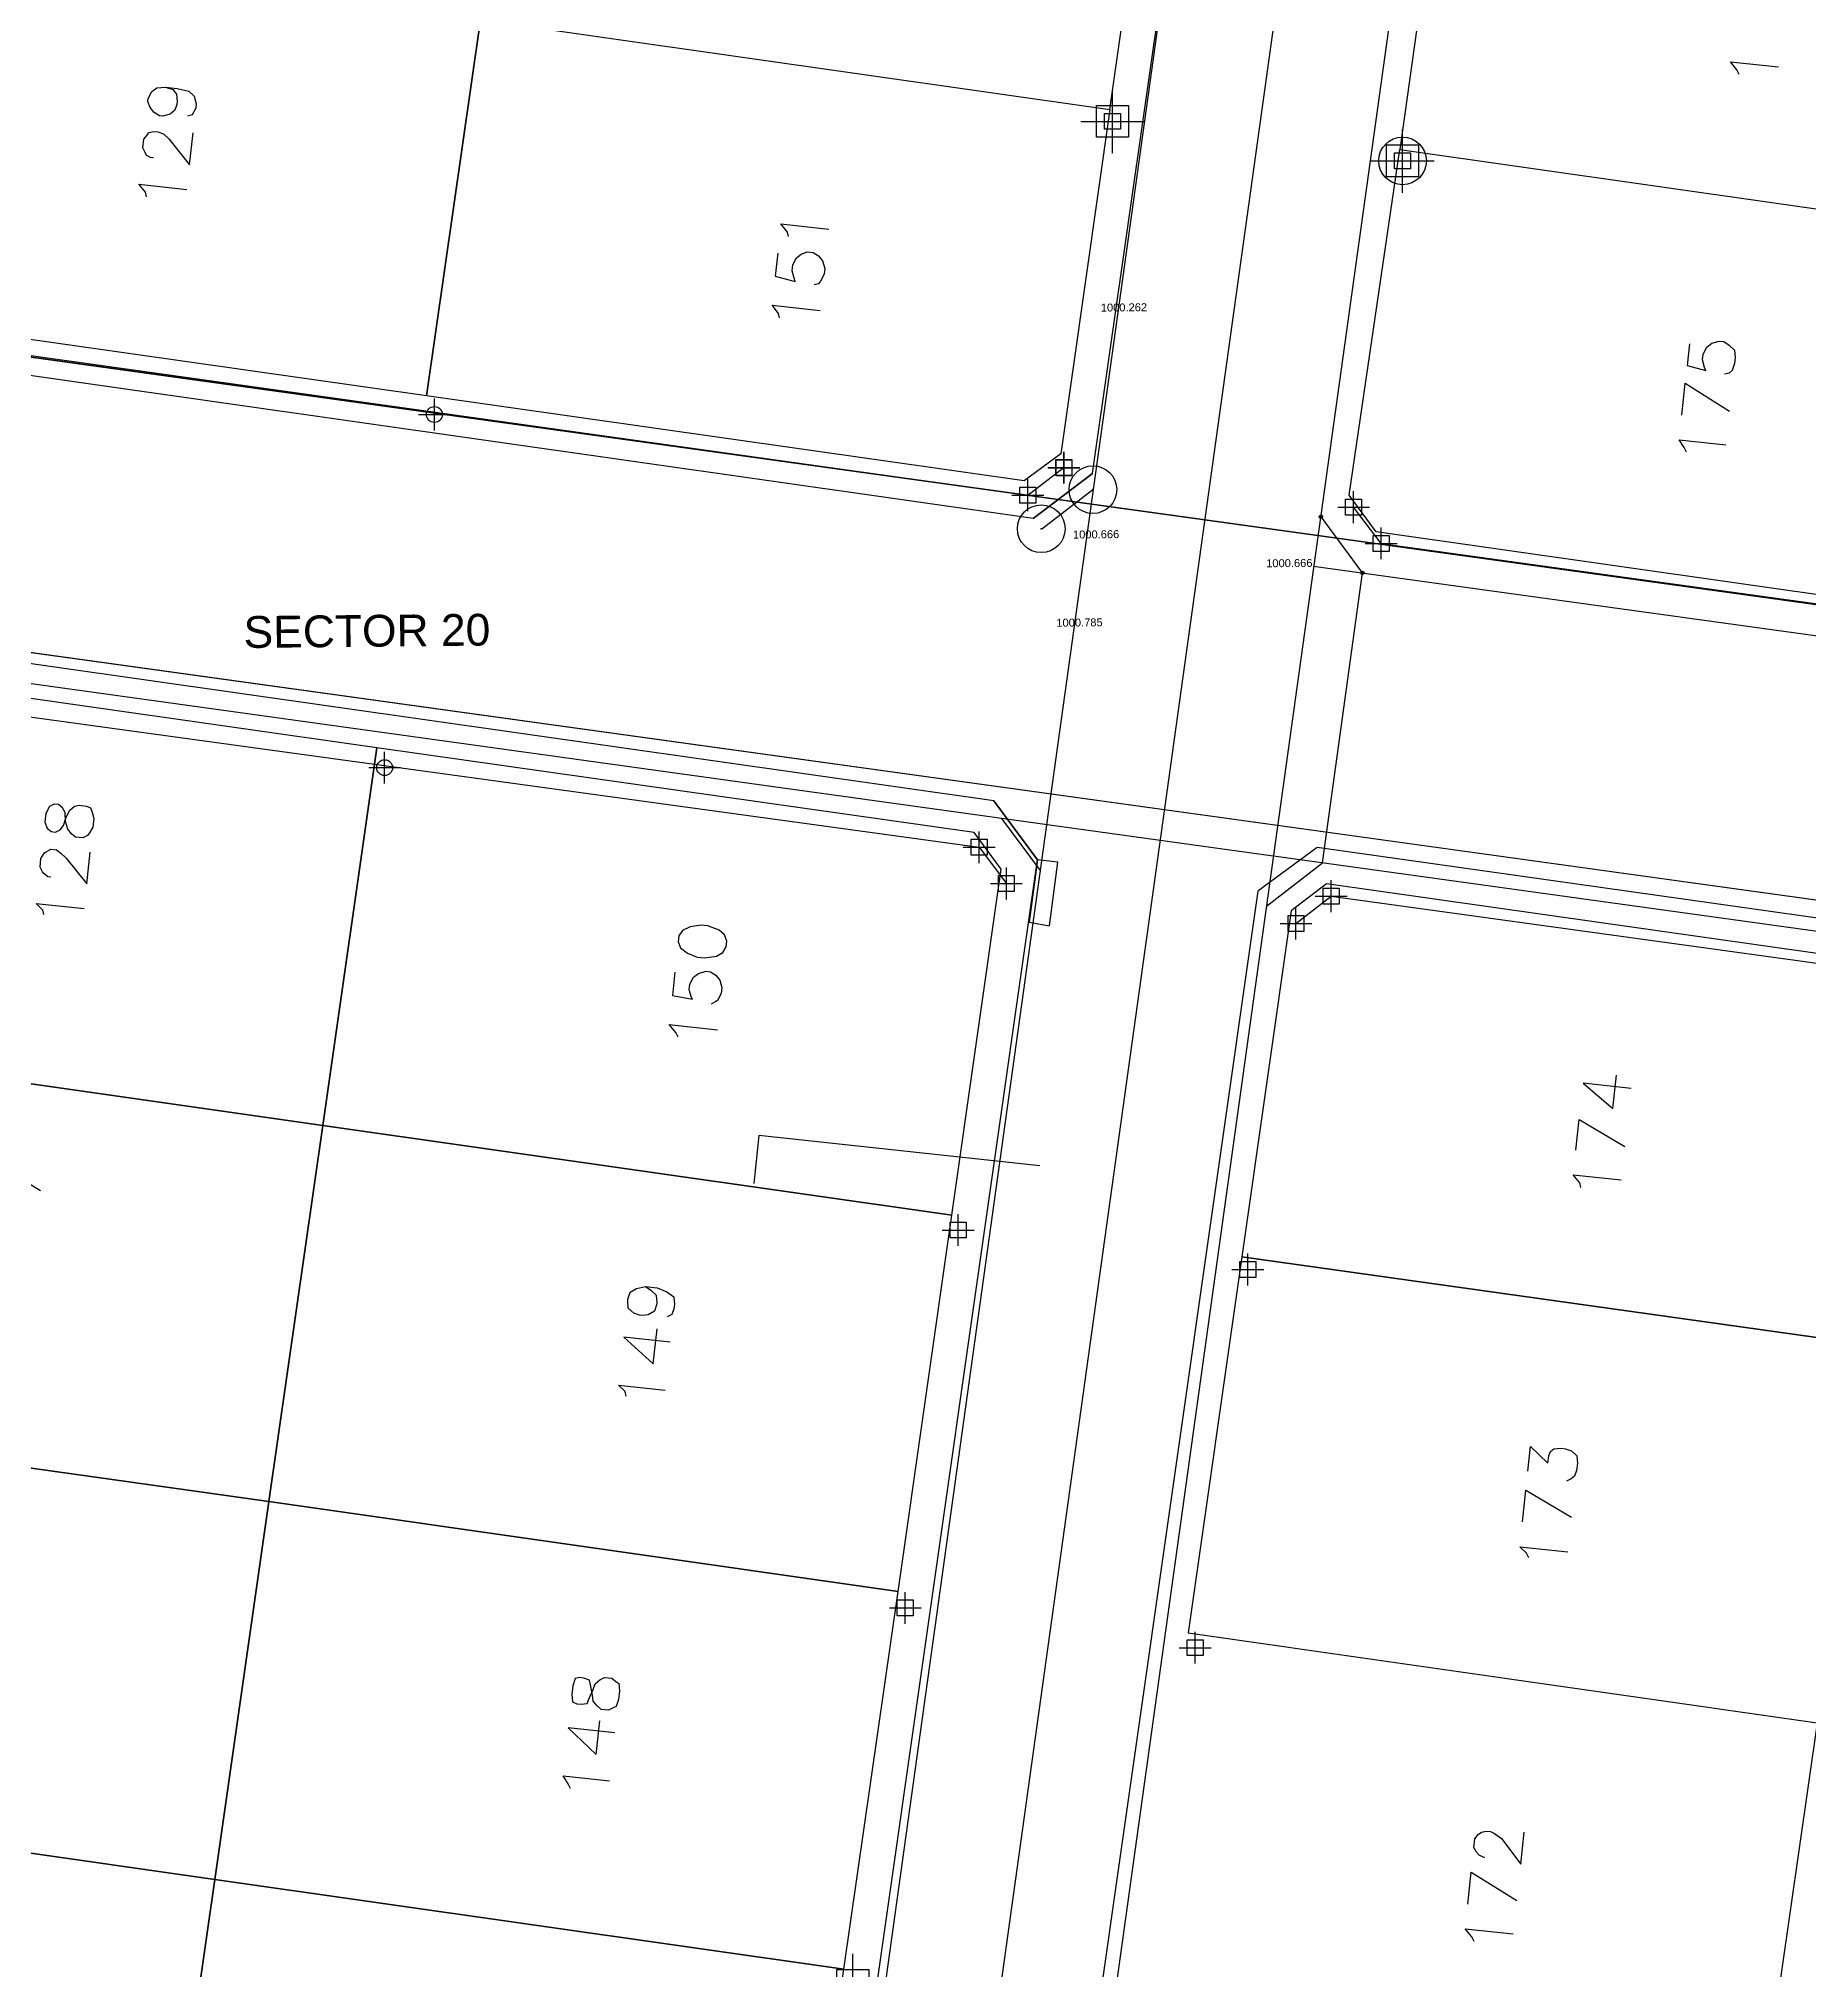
# Model space of a CAD drawing. Header units: metres. Extents: x -977055 to 805873, y -1033982 to 242021.
# Drawn here: x 863.8 to 919.5, y 919.8 to 980.5 of the extents above; entities that cross this region are included whole.
import ezdxf

# ---------------------------------------------------------------- set-up
doc = ezdxf.new("R2010")
doc.units = ezdxf.units.M
doc.header["$PDMODE"] = 32
doc.header["$PDSIZE"] = 1.5
for name, color, linetype in [('12-CONDICIONES EXISTENTES', 2, 'Continuous'), ('C-ROAD-PROF-TEXT', 11, 'Continuous'), ('linea 1', 1, 'Continuous'), ('puntos nov 7', 50, 'Continuous'), ('PUNTOS V', 4, 'Continuous'), ('V-NODE', 1, 'Continuous')]:
    doc.layers.add(name, color=color, linetype=linetype)
doc.layers.add('PDF2_area escolar', color=7, linetype='Continuous', true_color=0x989898)
doc.layers.add('PDF_Geometry', color=7, linetype='Continuous', true_color=0x797979)
doc.layers.get('PDF2_area escolar').off()
doc.styles.add('CITY2', font='stylu.ttf', dxfattribs={"height": 0.2})
doc.styles.get("Standard").update_dxf_attribs({"font": 'arial.ttf'})
doc.dimstyles.new('COTAS2', dxfattribs={"dimtxt": 0.02, "dimasz": 0.1, "dimexe": 0.15, "dimexo": 0.08, "dimgap": 0.05, "dimtad": 1, "dimzin": 0, "dimdsep": 46, "dimtxsty": 'CITY2', "dimblk": 'ARCHTICK', "dimcen": 1, "dimdle": 0.1, "dimclrd": 1, "dimclre": 1, "dimclrt": 2, "dimadec": 0, "dimazin": 0, "dimtfac": 1, "dimtofl": 0, "dimtmove": 0, "dimatfit": 3, "dimldrblk": 'ARCHTICK', "dimfxl": 0.18, "dimtolj": 1, "dimtzin": 0, "dimarcsym": 0})

# ---------------------------------------------------------------- blocks, each defined once
blk = doc.blocks.new('*U274')
at = {"color": 0, "linetype": 'ByBlock', "lineweight": -2, "transparency": 16777216}
for p, q in [((-1, 0), (1, 0)), ((0, -1), (0, 1))]:
    blk.add_line(p, q, dxfattribs=at)
blk.add_circle((0, 0), 0.5, dxfattribs=at)
blk = doc.blocks.new('*U2287', base_point=(874.682, 957.559, 1001.709))
at = {"layer": 'V-NODE', "color": 50, "lineweight": -2, "xscale": 0.5, "yscale": 0.5, "zscale": 0.5}
blk.add_blockref('*U274', (874.682, 957.559, 1001.709), dxfattribs=at)
blk = doc.blocks.new('*U2290', base_point=(876.247, 968.663, 1001.155))
at = {"layer": 'V-NODE', "color": 50, "lineweight": -2, "xscale": 0.5, "yscale": 0.5, "zscale": 0.5}
blk.add_blockref('*U274', (876.247, 968.663, 1001.155), dxfattribs=at)
blk = doc.blocks.new('*U2420')
at = {"color": 0, "linetype": 'ByBlock', "lineweight": -2, "transparency": 16777216}
for p, q in [((0, -1), (0, 1)), ((-1, 0), (1, 0))]:
    blk.add_line(p, q, dxfattribs=at)
blk.add_lwpolyline([(-0.5, -0.5), (-0.5, 0.5), (0.5, 0.5), (0.5, -0.5)], close=True, dxfattribs=at)
blk = doc.blocks.new('*U2441', base_point=(889.406, 919.259, 1003.881))
at = {"layer": 'V-NODE', "color": 10, "lineweight": -2}
blk.add_blockref('*U2420', (889.406, 919.259, 1003.881), dxfattribs=at)
blk = doc.blocks.new('*U2444', base_point=(897.575, 977.883, 1000.63))
at = {"layer": 'V-NODE', "color": 10, "lineweight": -2}
blk.add_blockref('*U2420', (897.575, 977.883, 1000.63), dxfattribs=at)
blk = doc.blocks.new('*U2447', base_point=(906.697, 976.64, 1000.781))
at = {"layer": 'V-NODE', "color": 10, "lineweight": -2}
blk.add_blockref('*U2420', (906.697, 976.64, 1000.781), dxfattribs=at)
blk = doc.blocks.new('*U2498')
at = {"color": 0, "linetype": 'ByBlock', "lineweight": -2, "transparency": 16777216}
for p, q in [((-1, 0), (1, 0)), ((0, -1), (0, 1))]:
    blk.add_line(p, q, dxfattribs=at)
blk.add_lwpolyline([(-0.5, -0.5), (-0.5, 0.5), (0.5, 0.5), (0.5, -0.5)], close=True, dxfattribs=at)
blk = doc.blocks.new('*U2657', base_point=(891.056, 931.133, 1003.201))
at = {"layer": 'V-NODE', "color": 130, "lineweight": -2, "xscale": 0.5, "yscale": 0.5, "zscale": 0.5}
blk.add_blockref('*U2498', (891.056, 931.133, 1003.201), dxfattribs=at)
blk = doc.blocks.new('*U2660', base_point=(900.174, 929.883, 1003.415))
at = {"layer": 'V-NODE', "color": 130, "lineweight": -2, "xscale": 0.5, "yscale": 0.5, "zscale": 0.5}
blk.add_blockref('*U2498', (900.174, 929.883, 1003.415), dxfattribs=at)
blk = doc.blocks.new('*U2663', base_point=(901.83, 941.775, 1002.659))
at = {"layer": 'V-NODE', "color": 130, "lineweight": -2, "xscale": 0.5, "yscale": 0.5, "zscale": 0.5}
blk.add_blockref('*U2498', (901.83, 941.775, 1002.659), dxfattribs=at)
blk = doc.blocks.new('*U2666', base_point=(892.72, 943.018, 1002.484))
at = {"layer": 'V-NODE', "color": 130, "lineweight": -2, "xscale": 0.5, "yscale": 0.5, "zscale": 0.5}
blk.add_blockref('*U2498', (892.72, 943.018, 1002.484), dxfattribs=at)
blk = doc.blocks.new('*U2669', base_point=(894.236, 953.916, 1001.882))
at = {"layer": 'V-NODE', "color": 130, "lineweight": -2, "xscale": 0.5, "yscale": 0.5, "zscale": 0.5}
blk.add_blockref('*U2498', (894.236, 953.916, 1001.882), dxfattribs=at)
blk = doc.blocks.new('*U2672', base_point=(893.381, 955.055, 1001.832))
at = {"layer": 'V-NODE', "color": 130, "lineweight": -2, "xscale": 0.5, "yscale": 0.5, "zscale": 0.5}
blk.add_blockref('*U2498', (893.381, 955.055, 1001.832), dxfattribs=at)
blk = doc.blocks.new('*U2675', base_point=(903.346, 952.656, 1002.103))
at = {"layer": 'V-NODE', "color": 130, "lineweight": -2, "xscale": 0.5, "yscale": 0.5, "zscale": 0.5}
blk.add_blockref('*U2498', (903.346, 952.656, 1002.103), dxfattribs=at)
blk = doc.blocks.new('*U2678', base_point=(904.451, 953.516, 1002.064))
at = {"layer": 'V-NODE', "color": 130, "lineweight": -2, "xscale": 0.5, "yscale": 0.5, "zscale": 0.5}
blk.add_blockref('*U2498', (904.451, 953.516, 1002.064), dxfattribs=at)
blk = doc.blocks.new('*U2681', base_point=(906.026, 964.61, 1001.429))
at = {"layer": 'V-NODE', "color": 130, "lineweight": -2, "xscale": 0.5, "yscale": 0.5, "zscale": 0.5}
blk.add_blockref('*U2498', (906.026, 964.61, 1001.429), dxfattribs=at)
blk = doc.blocks.new('*U2684', base_point=(905.158, 965.751, 1001.29))
at = {"layer": 'V-NODE', "color": 130, "lineweight": -2, "xscale": 0.5, "yscale": 0.5, "zscale": 0.5}
blk.add_blockref('*U2498', (905.158, 965.751, 1001.29), dxfattribs=at)
blk = doc.blocks.new('*U2687', base_point=(896.05, 966.989, 1001.237))
at = {"layer": 'V-NODE', "color": 130, "lineweight": -2, "xscale": 0.5, "yscale": 0.5, "zscale": 0.5}
blk.add_blockref('*U2498', (896.05, 966.989, 1001.237), dxfattribs=at)
blk = doc.blocks.new('*U2690', base_point=(894.913, 966.127, 1001.61))
at = {"layer": 'V-NODE', "color": 130, "lineweight": -2, "xscale": 0.5, "yscale": 0.5, "zscale": 0.5}
blk.add_blockref('*U2498', (894.913, 966.127, 1001.61), dxfattribs=at)
blk = doc.blocks.new('*U2693', base_point=(896.045, 966.995, 1001.239))
at = {"layer": 'V-NODE', "color": 130, "lineweight": -2, "xscale": 0.5, "yscale": 0.5, "zscale": 0.5}
blk.add_blockref('*U2498', (896.045, 966.995, 1001.239), dxfattribs=at)
blk = doc.blocks.new('*U2696', base_point=(897.575, 977.883, 1000.63))
at = {"layer": 'V-NODE', "color": 130, "lineweight": -2, "xscale": 0.5, "yscale": 0.5, "zscale": 0.5}
blk.add_blockref('*U2498', (897.575, 977.883, 1000.63), dxfattribs=at)
blk = doc.blocks.new('*U2699', base_point=(906.697, 976.64, 1000.781))
at = {"layer": 'V-NODE', "color": 130, "lineweight": -2, "xscale": 0.5, "yscale": 0.5, "zscale": 0.5}
blk.add_blockref('*U2498', (906.697, 976.64, 1000.781), dxfattribs=at)
blk = doc.blocks.new('base')
at = {"layer": 'PDF_Geometry', "lineweight": 25, "extrusion": (-0.000787417, 0.063364, 0.99799), "elevation": 0.026}
for points in [[(-314.355, -197.288), (-299.601, -195.681), (-292.744, -194.188), (-282.663, -192.111), (-274.476, -190.361), (-258.037, -185.154), (-248.029, -180.61), (-240.539, -177.71), (-228.643, -174.042), (-222.733, -172.714), (-217.384, -171.04), (-209.935, -169.248), (-202.16, -164.759), (-196.196, -160.284), (-195.073, -159.817), (-178.095, -157.457), (-154.298, -156.614), (-136.667, -154.611), (-124.436, -153.164), (-118.066, -151.474), (-100.79, -146.646), (-80.955, -140.967), (-73.385, -139.328), (-61.694, -135.822), (-40.504, -131.604), (-37.727, -130.872), (-17.661, -129.441), (1.311, -127.461), (21.092, -124.929), (41.006, -122.83), (47.376, -123.458), (63.592, -123.186), (81.402, -124.312), (85.639, -96.072), (88.705, -66.393), (92.811, -40.781), (97.16, -22.386), (100.596, -1.562), (102.483, 8.32), (109.691, 37.361), (117.528, 76.62), (126.217, 115.638), (131.513, 149.592), (134.682, 173.973), (136.916, 195.591), (139.956, 229.678), (141.558, 250.676), (142.614, 271.37), (143.252, 283.21), (147.066, 312.938), (152.58, 355.631), (153.554, 396.042), (150.869, 418.02), (151.777, 438.639), (150.959, 458.028), (151.777, 438.639), (150.869, 418.02), (153.554, 396.042), (152.58, 355.631), (147.066, 312.938), (143.252, 283.21), (142.614, 271.37), (141.558, 250.676), (139.956, 229.678), (136.916, 195.591), (134.682, 173.973), (131.513, 149.592), (126.217, 115.638), (117.528, 76.62), (109.691, 37.361), (102.483, 8.32), (100.596, -1.562), (97.16, -22.386), (92.811, -40.781), (88.705, -66.393), (85.639, -96.072), (81.402, -124.312), (63.592, -123.186), (47.376, -123.458), (41.006, -122.83), (21.092, -124.929), (1.311, -127.461), (-17.661, -129.441), (-37.727, -130.872), (-40.504, -131.604), (-61.694, -135.822), (-73.385, -139.328), (-80.955, -140.967), (-100.79, -146.646), (-118.066, -151.474), (-124.436, -153.164), (-136.667, -154.611), (-154.298, -156.614), (-178.095, -157.457), (-195.073, -159.817), (-196.196, -160.284), (-202.16, -164.759), (-209.935, -169.248), (-217.384, -171.04), (-222.733, -172.714), (-228.643, -174.042), (-240.539, -177.71), (-248.029, -180.61), (-258.037, -185.154), (-274.476, -190.361), (-282.663, -192.111), (-292.744, -194.188), (-299.601, -195.681), (-314.355, -197.288), (-312.178, -178.446), (-309.146, -157.898), (-306.876, -132.899), (-305.823, -118.002), (-298.643, -78.802), (-291.055, -45.077), (-282.252, -15.116), (-275.645, 10.473), (-270.319, 33.898), (-263.825, 63.164), (-258.15, 86.408), (-284.424, 123.888)], [(-11.71, 51.199), (-13.594, 49.803), (-24.492, -20.249), (-23.096, -22.133), (15.367, -28.112), (17.206, -26.71), (28.103, 43.341), (26.707, 45.225)], [(-34.091, 37.48), (-34.016, 37.332), (-33.815, 37.076), (-35.323, 37.257)], [(15.408, 37.266), (15.184, 37.339), (15.064, 37.493), (15.046, 37.727), (15.057, 37.819), (15.124, 37.996), (15.278, 38.116), (15.518, 38.18), (15.609, 38.169), (15.781, 38.056), (15.901, 37.902), (15.971, 37.708), (15.96, 37.617), (15.841, 37.399), (15.687, 37.279), (15.408, 37.266), (15.042, 37.31), (14.682, 37.4), (14.515, 37.559), (14.452, 37.799), (14.468, 37.936), (14.587, 38.153), (14.73, 38.183)], [(15.814, 39.489), (15.906, 39.478), (16.037, 39.416), (16.072, 39.319), (16.147, 39.171), (16.114, 38.897), (16.006, 38.771), (15.949, 38.685), (15.807, 38.656), (15.67, 38.672), (15.492, 38.74), (15.326, 38.899), (14.683, 39.718), (14.562, 38.713)], [(16.055, 40.712), (16.084, 40.57), (16.285, 40.314), (14.776, 40.495)], [(-4.121, 42.216), (-4.092, 42.073), (-3.891, 41.817), (-5.399, 41.999)], [(-3.781, 42.731), (-3.693, 43.463), (-4.322, 43.631), (-4.287, 43.534), (-4.223, 43.295), (-4.245, 43.112), (-4.364, 42.894), (-4.518, 42.774), (-4.711, 42.704), (-4.894, 42.726), (-5.066, 42.84), (-5.187, 42.993), (-5.251, 43.233), (-5.229, 43.416), (-5.11, 43.633), (-5.053, 43.719), (-4.91, 43.748)], [(-13.594, 49.803), (-11.71, 51.199), (26.707, 45.225), (28.103, 43.341)], [(-3.813, 44.775), (-3.784, 44.633), (-3.583, 44.377), (-5.091, 44.558)], [(-32.421, 45.95), (-32.339, 46.636), (-32.922, 46.799), (-32.887, 46.702), (-32.823, 46.462), (-32.845, 46.279), (-32.964, 46.062), (-33.118, 45.941), (-33.357, 45.877), (-33.495, 45.894), (-33.666, 46.007), (-33.833, 46.166), (-33.851, 46.4), (-33.829, 46.583), (-33.756, 46.806), (-33.653, 46.887), (-33.511, 46.916)], [(-32.151, 48.19), (-32.273, 47.184), (-33.647, 48.092)], [(-32.288, 49.365), (-32.213, 49.217), (-32.058, 48.967), (-33.52, 49.143)], [(8.705, 193.58), (-11.713, 61.957), (-10.362, 60.079), (28.101, 54.1), (29.985, 55.496), (58.5, 239.445)], [(-10.362, 60.079), (-11.713, 61.957), (-11.43, 63.917), (-12.064, 64.04), (-12.352, 62.034), (-11.713, 61.957)], [(19.328, 62.112), (19.42, 62.101), (19.546, 61.993), (19.586, 61.942), (19.661, 61.794), (19.628, 61.52), (19.515, 61.348), (19.463, 61.308), (19.315, 61.233), (19.132, 61.255), (19.006, 61.363), (18.84, 61.522), (18.197, 62.341), (18.076, 61.336)], [(19.563, 63.29), (19.592, 63.147), (19.799, 62.937), (18.29, 63.118)], [(-0.267, 65.354), (-0.179, 66.086), (-0.813, 66.208), (-0.773, 66.157), (-0.709, 65.918), (-0.731, 65.735), (-0.85, 65.517), (-1.004, 65.397), (-1.243, 65.333), (-1.38, 65.349), (-1.552, 65.463), (-1.673, 65.616), (-1.737, 65.856), (-1.715, 66.039), (-1.596, 66.256), (-1.545, 66.296), (-1.396, 66.371)], [(-0.345, 67.404), (-0.27, 67.256), (-0.069, 67), (-1.577, 67.181)], [(-30.293, 69.389), (-28.785, 69.207), (-29.707, 70.014), (-29.834, 68.963)], [(-11.664, 71.596), (-2.843, 70.533), (-2.661, 72.042)], [(-28.531, 71.31), (-28.647, 70.35), (-30.073, 71.217)], [(21.271, 72.08), (21.156, 71.12), (19.776, 71.982)], [(-28.668, 72.486), (-28.639, 72.343), (-28.438, 72.087), (-29.946, 72.269)], [(0.785, 75.244), (0.614, 75.357), (0.447, 75.516), (0.429, 75.75), (0.435, 75.796), (0.508, 76.019), (0.707, 76.134), (0.896, 76.158), (0.987, 76.147), (1.164, 76.079), (1.331, 75.92), (1.349, 75.686), (1.343, 75.64), (1.27, 75.417), (1.071, 75.302), (0.785, 75.244), (0.42, 75.288), (0.111, 75.418), (-0.101, 75.582), (-0.119, 75.816), (-0.103, 75.953), (-0.035, 76.131), (0.113, 76.206)], [(0.024, 77.005), (1.486, 76.828), (0.569, 77.681), (0.437, 76.584)], [(1.432, 78.69), (1.462, 78.547), (1.668, 78.337), (0.206, 78.513)], [(-26.897, 81.407), (-26.991, 80.63), (-27.53, 81.159), (-27.558, 80.93), (-27.62, 80.799), (-27.722, 80.718), (-27.956, 80.7), (-28.093, 80.717), (-28.271, 80.785), (-28.437, 80.944), (-28.455, 81.178), (-28.428, 81.406), (-28.36, 81.584), (-28.258, 81.664), (-28.109, 81.739)], [(-26.705, 83.007), (-26.826, 82.002), (-28.252, 82.869)], [(-26.892, 84.143), (-26.818, 83.995), (-26.611, 83.784), (-28.119, 83.966)], [(1.922, 89.296), (3.385, 89.12), (2.513, 89.967), (2.386, 88.916)], [(3.336, 91.027), (3.411, 90.879), (3.566, 90.628), (2.104, 90.804)], [(-25.387, 93.56), (-25.341, 93.555), (-25.21, 93.492), (-25.129, 93.39), (-25.054, 93.242), (-25.087, 92.968), (-25.195, 92.841), (-25.298, 92.761), (-25.44, 92.732), (-25.577, 92.748), (-25.709, 92.811), (-25.921, 92.975), (-26.519, 93.789), (-26.64, 92.784)], [(-24.839, 95.024), (-24.961, 94.019), (-26.381, 94.932)], [(-25.022, 96.206), (-24.947, 96.057), (-24.746, 95.801), (-26.254, 95.983)]]:
    blk.add_lwpolyline(points, dxfattribs=at)
for points in [[(-14.28, 38.339), (-16.128, 26.459), (3.626, 23.383), (5.475, 35.263)], [(-43.143, 42.79), (-44.986, 30.956), (-25.186, 27.875), (-23.388, 39.714)], [(5.475, 35.263), (7.318, 47.098), (26.118, 44.183), (26.957, 43.062), (25.275, 32.182)], [(-14.28, 38.339), (-12.603, 49.173), (-11.437, 50.006), (7.318, 47.098), (5.475, 35.263)], [(-43.143, 42.79), (-41.294, 54.67), (-22.494, 51.756), (-21.661, 50.589), (-23.388, 39.714)], [(10.87, 70.041), (9.022, 58.161), (27.822, 55.246), (28.943, 56.085), (30.67, 66.96)], [(-8.884, 73.116), (-10.566, 62.236), (-9.733, 61.069), (9.022, 58.161), (10.87, 70.041)], [(19.49, 60.377), (19.421, 60.571), (19.295, 60.679), (19.158, 60.695), (19.01, 60.621), (18.902, 60.494), (18.823, 60.226), (18.704, 60.008), (18.55, 59.888), (18.408, 59.858), (18.179, 59.886), (18.047, 59.948), (18.013, 60.045), (17.949, 60.285), (17.982, 60.559), (18.095, 60.731), (18.152, 60.817), (18.3, 60.891), (18.529, 60.864), (18.655, 60.756), (18.775, 60.602), (18.839, 60.363), (18.852, 60.083), (18.927, 59.935), (19.053, 59.827), (19.19, 59.81), (19.338, 59.885), (19.457, 60.103)], [(-37.747, 77.567), (-39.59, 65.733), (-20.79, 62.819), (-19.669, 63.657), (-17.987, 74.538)], [(-0.383, 64.394), (-0.452, 64.588), (-0.664, 64.753), (-0.973, 64.883), (-1.201, 64.91), (-1.578, 64.863), (-1.777, 64.748), (-1.891, 64.576), (-1.913, 64.393), (-1.844, 64.199), (-1.677, 64.04), (-1.323, 63.905), (-1.094, 63.877), (-0.763, 63.93), (-0.518, 64.04), (-0.405, 64.212)], [(12.713, 81.875), (10.87, 70.041), (30.67, 66.96), (32.473, 78.845)], [(-7.041, 84.951), (-8.884, 73.116), (10.87, 70.041), (12.713, 81.875)], [(-35.898, 89.447), (-37.747, 77.567), (-17.987, 74.538), (-16.144, 86.372)], [(14.562, 93.755), (12.713, 81.875), (32.473, 78.845), (34.316, 90.68)], [(-5.192, 96.831), (-7.041, 84.951), (12.713, 81.875), (14.562, 93.755)], [(3.258, 88.069), (3.24, 88.303), (3.108, 88.365), (2.971, 88.381), (2.783, 88.358), (2.721, 88.226), (2.591, 87.917), (2.523, 87.74), (2.369, 87.619), (2.221, 87.544), (1.993, 87.572), (1.866, 87.68), (1.78, 87.737), (1.762, 87.971), (1.795, 88.245), (1.869, 88.468), (1.966, 88.503), (2.114, 88.577), (2.342, 88.55), (2.468, 88.442), (2.589, 88.288), (2.613, 88.1), (2.665, 87.769), (2.695, 87.626), (2.872, 87.559), (3.009, 87.542), (3.152, 87.571), (3.225, 87.794)], [(-53.81, 104.357), (-55.653, 92.523), (-35.898, 89.447), (-34.055, 101.282)], [(16.405, 105.59), (14.562, 93.755), (34.316, 90.68), (36.165, 102.56)], [(-3.349, 108.665), (-5.192, 96.831), (14.562, 93.755), (16.405, 105.59)]]:
    blk.add_lwpolyline(points, close=True, dxfattribs=at)
blk.add_lwpolyline([(-45.276, 166.718), (-60.33, 69.484), (-58.98, 67.605), (-20.511, 61.672), (-18.633, 63.023), (0.247, 184.698, 0.636424), (-2.755, 186.728), (-17.682, 177.908)], format="xyb", dxfattribs=at)
blk = doc.blocks.new('_ArchTick')
at = {"color": 0, "linetype": 'ByBlock', "const_width": 0.15}
blk.add_lwpolyline([(-0.5, -0.5), (0.5, 0.5)], dxfattribs=at)
blk = doc.blocks.new('*D5672')
at = {"color": 1, "linetype": 'Continuous', "lineweight": -2, "transparency": 16777216}
for p, q in [((823.034, 976.089), (1046.132, 945.156)), ((821.77, 966.976), (1044.869, 936.043))]:
    blk.add_line(p, q, dxfattribs=at)
at = {"color": 1, "lineweight": -2, "transparency": 16777216}
blk.add_line((1045.997, 945.276), (1044.706, 935.965), dxfattribs=at)
at = {"layer": 'Defpoints', "color": 0, "transparency": 16777216}
for p in [(822.955, 976.1, 1001.655), (821.691, 966.987, 1001.655), (1044.72, 936.064)]:
    blk.add_point(p, dxfattribs=at)
at = {"color": 1, "lineweight": -2, "transparency": 16777216, "xscale": 0.1, "yscale": 0.1, "zscale": 0.1}
for p, rotation in [((1045.984, 945.177), 82.1062066754318), ((1044.72, 936.064), 262.1062066754318)]:
    blk.add_blockref('_ArchTick', p, dxfattribs=dict(at, rotation=rotation))
at = {"color": 2, "transparency": 16777216, "insert": (1045.199, 940.642), "char_height": 0.2, "attachment_point": 5, "rotation": 82.10621, "style": 'CITY2'}
blk.add_mtext('\\A1;9.20', dxfattribs=at)

msp = doc.modelspace()

# ---------------------------------------------------------------- linework, layer by layer
at = {"color": 1}
msp.add_lwpolyline([(805.30767, 969.25808), (1040.88005, 936.59856), (1042.14356, 945.71138), (806.57117, 978.3709), (805.30767, 969.25808)], dxfattribs=at)
at = {"layer": '12-CONDICIONES EXISTENTES', "color": 1}
for centre in [(904.1302, 965.44975, 1010.921), (905.43605, 963.68208, 1001.429)]:
    msp.add_circle(centre, 0.05, dxfattribs=at)
at = {"layer": 'linea 1'}
for points, elevation in [([(857.262, 971.402), (894.913, 966.127)], 1001.17), ([(855.866, 960.208), (893.381, 955.055)], 1001.631)]:
    msp.add_lwpolyline(points, dxfattribs=dict(at, elevation=elevation))
at = {"layer": 'PUNTOS V', "color": 1}
for points, elevation in [([(880.99061, 825.33033), (912.58324, 1052.28593)], 1010.921), ([(877.00719, 822.82532), (906.7622, 1036.57971)], 1010.921), ([(886.19302, 836.59243), (913.88579, 1035.5321)], 1010.921), ([(894.913, 966.127), (896.0578, 967.00799)], 1001.61), ([(895.35637, 965.06729), (896.95928, 966.30083)], 1002.602), ([(905.43605, 963.68208), (904.11328, 965.47265)], 1001.429), ([(906.026, 964.61), (905.158, 965.751)], 1001.429), ([(906.026, 964.61), (943.63, 959.409)], 1001.429), ([(903.89501, 963.89522), (945.47081, 958.14488)], 1001.429), ([(904.1756, 954.56883), (905.43605, 963.68208)], 1002.103), ([(902.62985, 954.77019), (853.88553, 961.53216)], 1001.631), ([(894.07989, 955.95627), (895.30248, 954.32756)], 1001.631), ([(893.381, 955.055), (894.236, 953.91598)], 1001.631), ([(902.41485, 953.19847), (904.1756, 954.56883)], 1002.103), ([(902.63397, 954.78205), (944.19594, 949.03363)], 1001.429), ([(903.346, 952.656), (904.451, 953.516)], 1002.103), ([(904.451, 953.516), (947.554, 947.56957)], 1002.064)]:
    msp.add_lwpolyline(points, dxfattribs=dict(at, elevation=elevation))
for p in [(906.697, 976.64, 1000.781), (896.95928, 966.30083, 1002.602), (895.33354, 965.07046, 1000.66)]:
    msp.add_point(p, dxfattribs=at)

# ---------------------------------------------------------------- block references
at = {"layer": 'PDF2_area escolar'}
msp.add_blockref('base', (882.736, 1016.336, 999.038), dxfattribs=at)
at = {"layer": 'puntos nov 7'}
for name, p in [('*U2290', (876.247, 968.663, 1001.155)), ('*U2287', (874.682, 957.559, 1001.709))]:
    msp.add_blockref(name, p, dxfattribs=at)
at = {"layer": 'V-NODE'}
for name, p in [('*U2444', (897.575, 977.883, 1000.63)), ('*U2696', (897.575, 977.883, 1000.63)), ('*U2447', (906.697, 976.64, 1000.781)), ('*U2699', (906.697, 976.64, 1000.781)), ('*U2693', (896.045, 966.995, 1001.239)), ('*U2687', (896.05, 966.989, 1001.237)), ('*U2690', (894.913, 966.127, 1001.61)), ('*U2684', (905.158, 965.751, 1001.29)), ('*U2681', (906.026, 964.61, 1001.429)), ('*U2672', (893.381, 955.055, 1001.832)), ('*U2669', (894.236, 953.916, 1001.882)), ('*U2678', (904.451, 953.516, 1002.064)), ('*U2675', (903.346, 952.656, 1002.103)), ('*U2666', (892.72, 943.018, 1002.484)), ('*U2663', (901.83, 941.775, 1002.659)), ('*U2657', (891.056, 931.133, 1003.201)), ('*U2660', (900.174, 929.883, 1003.415)), ('*U2441', (889.406, 919.259, 1003.881))]:
    msp.add_blockref(name, p, dxfattribs=at)

# ---------------------------------------------------------------- texts
at = {"layer": 'C-ROAD-PROF-TEXT', "color": 11, "linetype": 'Continuous', "lineweight": -3, "attachment_point": 8, "rotation": 0.5711077}
for s, insert, char_height in [('{\\C2;1000.262}', (897.93547, 971.90298, 1000.785), 0.25), ('{\\C2;1000.666}', (897.06085, 964.76676, 1000.785), 0.25), ('{\\C2;1000.666}', (903.13789, 963.86161, 1000.785), 0.25), ('{\\C2;SECTOR 20}', (874.13, 961.3461, 1995.253), 1), ('{\\C2;1000.785}', (896.53814, 961.99327, 1000.785), 0.25)]:
    msp.add_mtext(s, dxfattribs=dict(at, insert=insert, char_height=char_height))

# ---------------------------------------------------------------- dimensions: what is measured, and where the dimension line sits
at = {"color": 1}
dim = msp.add_aligned_dim(p1=(822.9546, 976.09999, 1001.655), p2=(821.6911, 966.98717, 1001.655), distance=225.16254, dimstyle='COTAS2', dxfattribs=at)
dim.commit()
dim.dimension.update_dxf_attribs({"geometry": '*D5672', "text_midpoint": (1045.19926, 940.64153)})

doc.saveas('drawing.dxf')
